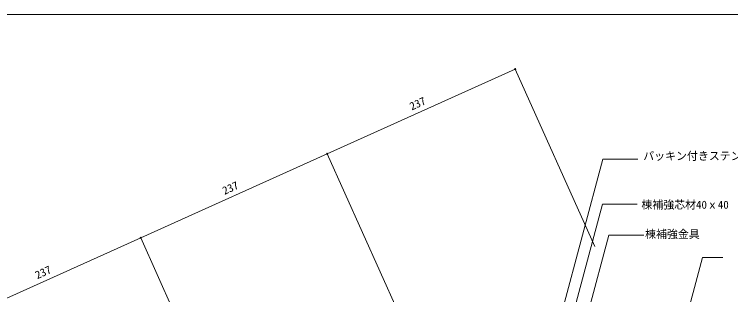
# Model space of a CAD drawing. Units: millimetres, scale not verified. Extents: x -203 to 197, y -138 to 132.
# Drawn here: x -68.9 to 95.1, y 67.6 to 131.6 of the extents above; entities that cross this region are included whole.
import ezdxf
from ezdxf.enums import TextEntityAlignment as Align

# ---------------------------------------------------------------- set-up
doc = ezdxf.new("R2010")
doc.units = ezdxf.units.MM
doc.header["$LTSCALE"] = 0.5
doc.header["$PDMODE"] = 32
doc.header["$PDSIZE"] = 0.25
for name, color, linetype, lineweight in [('0-0', 5, 'Continuous', 18), ('1-4', 7, 'Continuous', 18), ('1-8', 7, 'Continuous', 18), ('1-B', 7, 'Continuous', 18)]:
    doc.layers.add(name, color=color, linetype=linetype, lineweight=lineweight)
doc.styles.add('ＭＳ ゴシック', font='')
doc.styles.get('ＭＳ ゴシック').set_extended_font_data('MS Gothic')

msp = doc.modelspace()

# ---------------------------------------------------------------- linework, layer by layer
at = {"layer": '0-0'}
msp.add_line((-203.2432, 131.6351), (196.7568, 131.6351), dxfattribs=at)
at = {"layer": '1-4'}
for p, q in [((2.7026, 99.7702), (45.7388, 119.1365)), ((64.0048, 78.5454), (45.7388, 119.1365)), ((-39.9813, 80.5625), (2.7026, 99.7702)), ((20.9686, 59.1791), (2.7026, 99.7703)), ((-21.7153, 39.9713), (-39.9813, 80.5624))]:
    msp.add_line(p, q, dxfattribs=at)
msp.add_lwpolyline([(-64.752, 20.6048), (-83.018, 61.1959), (-39.9813, 80.5625)], dxfattribs=at)
for p in [(45.7388, 119.1365), (2.7026, 99.7702), (-39.9813, 80.5625)]:
    msp.add_point(p, dxfattribs=at)
at = {"layer": '1-8'}
for p, q in [((54.4819, 56.289), (65.8062, 98.5522)), ((65.8062, 98.5522), (73.8062, 98.5522)), ((55.2599, 49.287), (65.6992, 88.2472)), ((65.6992, 88.2472), (73.6992, 88.2472)), ((57.5766, 45.4203), (67.1572, 81.1755)), ((67.1572, 81.1755), (75.1572, 81.1755))]:
    msp.add_line(p, q, dxfattribs=at)
msp.add_lwpolyline([(79.3178, 41.2313), (88.6384, 76.0163), (93.2945, 76.0163)], dxfattribs=at)

# ---------------------------------------------------------------- texts
at = {"layer": '1-4', "style": 'ＭＳ ゴシック'}
for p in [(22.3057, 109.1399), (-20.5544, 89.8529), (-63.4147, 70.5657)]:
    msp.add_text('237', height=1.833, rotation=24.228, dxfattribs=at).set_placement(p, align=Align.BOTTOM_LEFT)
at = {"layer": '1-B', "style": 'ＭＳ ゴシック'}
for s, p in [('パッキン付きステンレスネジ', (75.062, 97.7878)), ('棟補強芯材40ｘ40', (74.6416, 86.6474)), ('棟補強金具', (75.4824, 79.9211))]:
    msp.add_text(s, height=1.833, dxfattribs=at).set_placement(p, align=Align.BOTTOM_LEFT)

doc.saveas('drawing.dxf')
